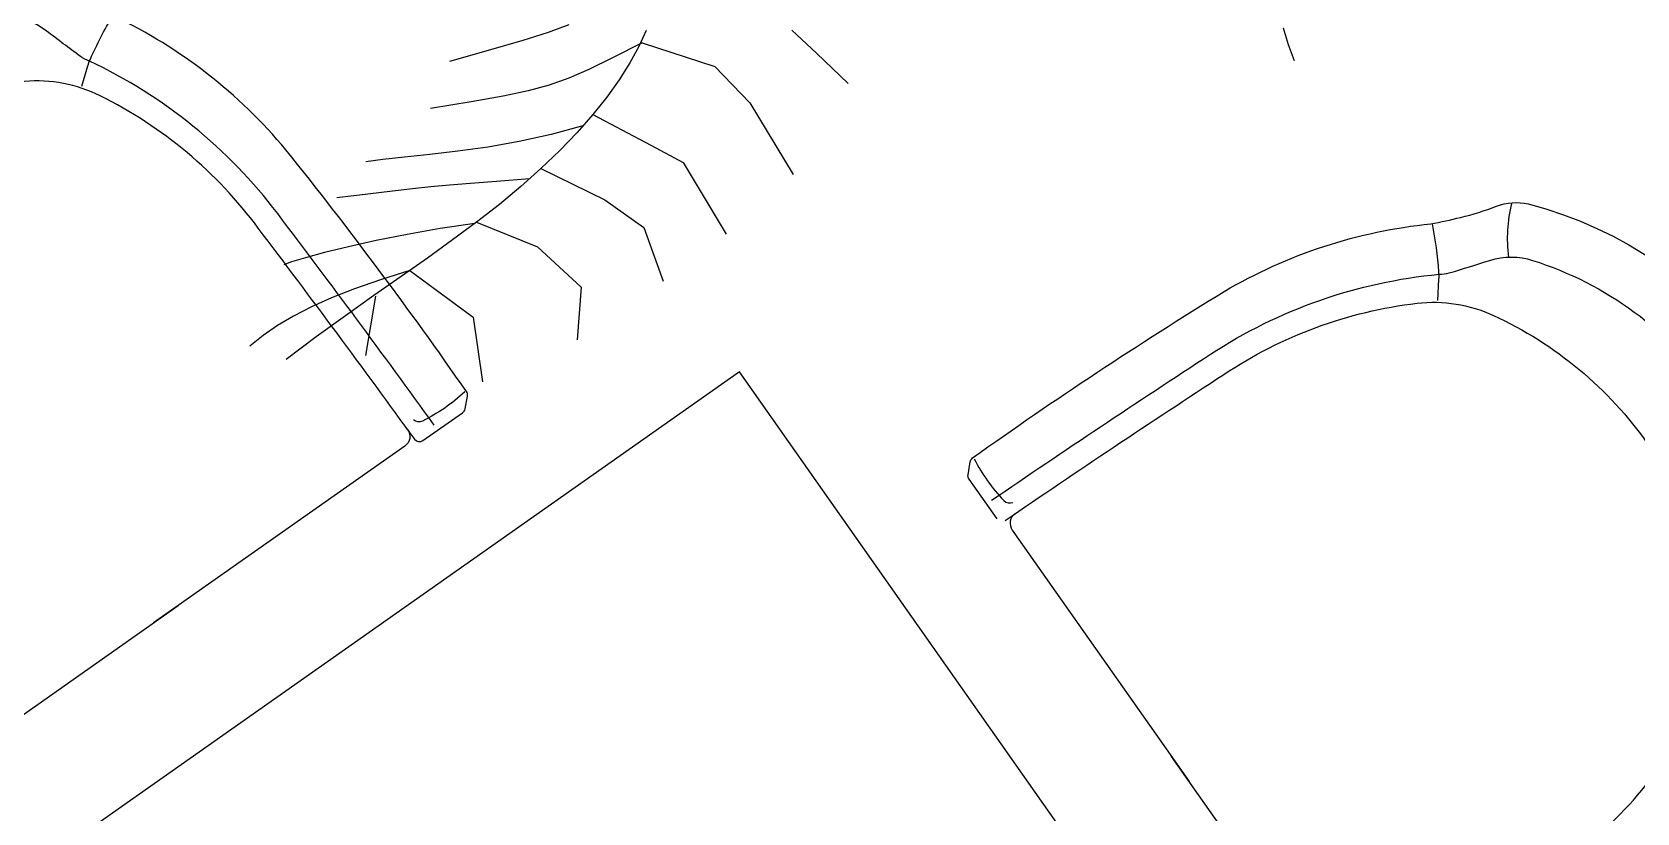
# Model space of a CAD drawing. Header units: millimetres. Extents: x -1030105 to 906887, y -616134 to 1220667.
# Drawn here: x -63602 to -62385, y 528141 to 528733 of the extents above; entities that cross this region are included whole.
import ezdxf

# ---------------------------------------------------------------- set-up
doc = ezdxf.new("R2010")
doc.units = ezdxf.units.MM
doc.header["$MEASUREMENT"] = 0
doc.linetypes.add('DASH', pattern=[0.35, 0.25, -0.1])
doc.layers.add('A-Furniture', color=143, linetype='Continuous')
doc.layers.add('A-Tree', color=98, linetype='Continuous')

# ---------------------------------------------------------------- blocks, each defined once
blk = doc.blocks.new('A$C47cb4578')
for points in [[(18.1, 7.7, -0.017502), (25.4, 261.8, -0.10866), (79, 436.9, 0.010959), (89, 460.5, 0.033517), (98.7, 490.8, -0.150826), (112.4, 513.5, -0.369185), (553.9, 513.5)], [(117.6, 418, 0.077973), (121.7, 425.8, 0.004361), (132.8, 459.9, -0.156066), (153.5, 489.3, -0.164865), (333.2, 549.7, -0.164865)], [(548.6, 418, -0.077973), (544.6, 425.8, -0.004361), (533.5, 459.9, 0.156066), (512.7, 489.3, 0.164865), (333.1, 549.7, 0.164865)], [(139.7, 474.5, -0.091152), (104.1, 502.6), (104.1, 502.6)], [(526.6, 474.5, 0.091152), (562.1, 502.6), (562.1, 502.6)], [(648.1, 7.7, 0.017502), (640.9, 261.8, 0.10866), (587.3, 436.9, -0.010959), (577.3, 460.5, -0.033517), (567.6, 490.8, 0.150826), (553.9, 513.5)], [(77, -0.1, -0.005578), (82.4, 221.2, -0.118429), (127, 388.9, -0.138141), (172.3, 435.6, -0.132135), (336, 479.7)], [(589.3, -0.1, 0.005578), (583.9, 221.2, 0.118429), (539.2, 388.9, 0.138141), (493.9, 435.6, 0.132135), (330.2, 479.7)], [(135.3, 404.5), (121.1, 415.6, 0.030988), (116, 419.1, 0.027883), (79.9, 438, 4.146881)], [(531, 404.5), (545.1, 415.6, -0.030988), (550.2, 419.1, -0.027883), (586.3, 438, -4.146881)], [(56.5, 0.2, -0.005575), (62, 221.8, -0.122037), (117.7, 418.1, 0.017763), (117.7, 418.1, -0.026763)], [(609.7, 0.2, 0.005575), (604.3, 221.8, 0.121076), (548.6, 418, 0.026763), (548.6, 418, 0.026763)], [(19.6, 8.3, 0.071664), (62.6, 8.6, 0.31475), (68.3, 14, -9.839532)], [(646.7, 8.3, -0.071664), (603.6, 8.6, -0.31475), (597.9, 14, 9.839532)], [(72, -5), (31, -5, -0.195025), (27.5, -3.6), (19.7, 4.1, -0.202805), (18.1, 7.7)], [(77.1, 10.1, 0.41843), (87.1, 0), (345.9, 0)], [(589.2, 10.1, -0.41843), (579.2, 0), (320.4, 0)], [(594.3, -5), (635.2, -5, 0.195025), (638.7, -3.6), (646.6, 4.1, 0.202805), (648.1, 7.7)]]:
    blk.add_lwpolyline(points, format="xyb")
blk.add_arc((594.3, 0), 5, 180.7646, 270)
blk = doc.blocks.new('ewr3')
at = {"color": 0, "linetype": 'ByBlock', "lineweight": -2}
blk.add_lwpolyline([(0, 636.4), (-636.4, 0), (0, -636.4), (636.4, 0)], close=True, dxfattribs=at)
at = {"color": 0, "xscale": 0.9, "yscale": 0.9, "zscale": 0.9}
for p, rotation in [((168.8, 609), 315), ((-609, 168.8), 45.00000000000002)]:
    blk.add_blockref('A$C47cb4578', p, dxfattribs=dict(at, rotation=rotation))
blk = doc.blocks.new('FUR')
at = {"layer": 'A-Furniture', "color": 8, "linetype": 'DASH', "ltscale": 50}
blk.add_open_spline([(-56447, -6097), (-55194.8, -4879.4), (-50278.9, -2284.6), (-42421.5, -5454.8), (-32732.5, -11254), (-23302, -9202), (-18024, -504.5), (-16595.5, 8921.5), (-19600.3, 15918.3), (-21321.2, 18705.6), (-21789.7, 19345)], degree=3, knots=[32574.726206, 32574.726206, 32574.726206, 32574.726206, 37697.741245, 48060.131859, 55585.251958, 69452.989742, 76151.422264, 84447.837047, 94470.773244, 98031.734889, 98031.734889, 98031.734889, 98031.734889], dxfattribs=at)
at = {"layer": 'A-Furniture', "rotation": 350.1289805976926}
blk.add_blockref('ewr3', (-18477.8, 4551.9), dxfattribs=at)
blk = doc.blocks.new('CAY8')
at = {"color": 0, "linetype": 'ByBlock'}
for p, q in [((-940.31, 145.77), (-946.12, 151.56)), ((-934.72, 139.39), (-940.31, 145.77)), ((-903.4, 136.14), (-905.16, 139.66)), ((-938.06, 120.19), (-950.52, 133.45)), ((-929.27, 132.25), (-934.72, 139.39)), ((-923.86, 124.17), (-929.27, 132.25)), ((-900.66, 129.73), (-903.4, 136.14)), ((-918.42, 114.98), (-923.86, 124.17)), ((-897.13, 120.78), (-900.66, 129.73)), ((-926.3, 107.28), (-938.06, 120.19)), ((-893.03, 109.64), (-897.13, 120.78)), ((-866.73, 103.18), (-870.26, 117.82)), ((-912.87, 104.49), (-918.42, 114.98)), ((-888.55, 96.66), (-893.03, 109.64)), ((-915.13, 94.78), (-926.3, 107.28)), ((-907.13, 92.54), (-912.87, 104.49)), ((-863.96, 91.6), (-866.73, 103.18)), ((-849.34, 97.83), (-851.31, 105.97)), ((-915.31, 93.97), (-944.35, 95.55)), ((-904.45, 82.71), (-915.13, 94.78)), ((-883.92, 82.19), (-888.55, 96.66)), ((-847.07, 87.58), (-849.34, 97.83)), ((-901.11, 78.94), (-907.13, 92.54)), ((-861.73, 82.01), (-863.96, 91.6)), ((-844.41, 75.63), (-847.07, 87.58)), ((-901.11, 78.94), (-920.03, 45.94)), ((-894.15, 71.11), (-904.45, 82.71)), ((-879.33, 66.59), (-883.92, 82.19)), ((-859.81, 73.35), (-861.73, 82.01)), ((-816.81, 58.6), (-822.28, 77.84)), ((-884.13, 60.01), (-894.15, 71.11)), ((-857.97, 64.53), (-859.81, 73.35)), ((-841.29, 62.35), (-844.41, 75.63)), ((-790.79, 52.1), (-798.63, 71.3)), ((-874.99, 50.22), (-879.33, 66.59)), ((-855.98, 54.49), (-857.97, 64.53)), ((-837.6, 48.13), (-841.29, 62.35)), ((-874.29, 49.47), (-884.13, 60.01)), ((-853.61, 42.16), (-855.98, 54.49)), ((-812.38, 43.65), (-816.81, 58.6)), ((-874.29, 49.47), (-882.84, 18.93)), ((-864.53, 39.51), (-874.29, 49.47)), ((-833.26, 33.37), (-837.6, 48.13)), ((-784.56, 37.21), (-790.79, 52.1)), ((-920.03, 45.94), (-950.64, 38.02)), ((-854.77, 30.18), (-864.53, 39.51)), ((-850.62, 26.47), (-853.61, 42.16)), ((-808.47, 31.85), (-812.38, 43.65)), ((-828.19, 18.44), (-833.26, 33.37)), ((-804.58, 22.05), (-808.47, 31.85)), ((-779.36, 25.52), (-784.56, 37.21)), ((-845.03, 21.49), (-854.77, 30.18)), ((-774.58, 15.91), (-779.36, 25.52)), ((-882.84, 18.93), (-899.71, -4.3)), ((-845.03, 21.49), (-856.53, -10.84)), ((-835.35, 13.48), (-845.03, 21.49)), ((-822.29, 3.73), (-828.19, 18.44)), ((-800.21, 13.1), (-804.58, 22.05)), ((-825.79, 6.17), (-835.35, 13.48)), ((-794.86, 3.85), (-800.21, 13.1)), ((-816.37, -0.4), (-825.79, 6.17)), ((-788, -6.85), (-794.86, 3.85)), ((-899.71, -4.3), (-925.26, -5.25)), ((-816.37, -0.4), (-827.79, -29.94)), ((-807.15, -6.22), (-816.37, -0.4)), ((-798.18, -11.25), (-807.15, -6.22)), ((-779.15, -20.14), (-788, -6.85)), ((-856.53, -10.84), (-867.7, -31.11)), ((-789.49, -15.47), (-798.18, -11.25)), ((-781.12, -18.86), (-789.49, -15.47)), ((-779.15, -20.14), (-786.6, -56.32)), ((-773.03, -21.47), (-781.12, -18.86)), ((-827.79, -29.94), (-834.43, -46.41)), ((-867.7, -31.11), (-892.5, -43.25)), ((-834.43, -46.41), (-866.51, -71.01)), ((-786.6, -56.32), (-802.1, -75.22)), ((-802.1, -75.22), (-834.18, -99.82)), ((-765.01, -91.38), (-774.71, -104.52)), ((-774.71, -104.52), (-787.6, -121.24)), ((-744.88, -330.34), (-752.18, -334.07)), ((-737.08, -327), (-744.88, -330.34))]:
    blk.add_line(p, q, dxfattribs=at)
blk = doc.blocks.new('CÂY')
at = {"layer": 'A-Tree', "color": 8, "ltscale": 10, "xscale": 1.569782766103744, "yscale": 1.569782766103744, "zscale": 1.569782766103744, "rotation": 83.53597112613356}
blk.add_blockref('CAY8', (26160.5, 20832.7), dxfattribs=at)
blk = doc.blocks.new('BỐ TRÍ LAY OUT')
at = {"layer": 'A-Furniture', "color": 3}
for name, p in [('CÂY', (4286.8, 4469.3)), ('FUR', (48783.7, 18654.7))]:
    blk.add_blockref(name, p, dxfattribs=at)
blk = doc.blocks.new('KIẾN TRÚC')
h = blk.add_hatch(color=9)
h.dxf.hatch_style = 1
edge = h.paths.add_edge_path(flags=16)
edge.add_line((62282, 27412), (55232.8, 27412))
edge.add_arc((32545.5, 30716.7), 22926.7, 284.53695, 351.71258, ccw=False)
edge.add_line((38300.2, 8523.9), (13217.5, 8523.9))
edge.add_arc((23753.1, 24110.8), 18813.6, 227.76772, 235.9443, ccw=False)
edge.add_arc((7788.8, 12733.4), 4187, 236.059, 322.4361, ccw=False)
edge.add_arc((13873.6, 18503.3), 12505.3, 190.83274, 227.66057, ccw=False)
edge.add_arc((25477.5, 20792.2), 24332.7, 180.68322, 190.99113, ccw=False)
edge.add_arc((3282.9, 20557.2), 2137.1, 101.0808, 181.4794, ccw=False)
edge.add_line((2872.2, 22654.5), (4986.1, 23013.1))
edge.add_arc((28039.7, 24288.4), 23088.9, 153.20143, 183.1663, ccw=False)
edge.add_arc((10232.3, 40544.6), 6483.1, 182.84011, 244.39627, ccw=False)
edge.add_arc((-6425, 39970.9), 10185.3, 1.42081, 26.70696)
edge.add_arc((10590.6, 49414.3), 9292.7, 144.71332, 211.57549, ccw=False)
edge.add_arc((-12326.2, 64090.2), 17935.6, 328.73754, 356.18995)
edge.add_arc((16735.3, 62308.6), 11181, 84.12439, 176.97619, ccw=False)
edge.add_arc((20709, 99752.5), 26473.2, 263.86537, 288.48696)
edge.add_arc((35667.4, 54479.7), 21207.1, 73.35107, 108.03024, ccw=False)
edge.add_arc((44765.5, 84516.2), 10177.4, 252.72587, 285.71301)
edge.add_arc((49659, 68416), 6655.6, 49.49954, 108.73112, ccw=False)
edge.add_arc((48035, 66009.8), 9545.5, -2.32883, 51.46764, ccw=False)
edge.add_line((57572.7, 65622), (49483.5, 65623.9))
edge.add_line((49483.5, 65623.9), (62282, 65623.9))
edge.add_line((62282, 65623.9), (62282, 27412))
h.paths.add_polyline_path([(0, 77895.5), (64428.5, 77895.5), (64428.5, -0.6), (-1.8, 0.6)])

msp = doc.modelspace()

# ---------------------------------------------------------------- block references
at = {"color": 3}
for name, p in [('KIẾN TRÚC', (-106778.5, 495876.5)), ('BỐ TRÍ LAY OUT', (-93480.293, 504642.113))]:
    msp.add_blockref(name, p, dxfattribs=at)

doc.saveas('drawing.dxf')
